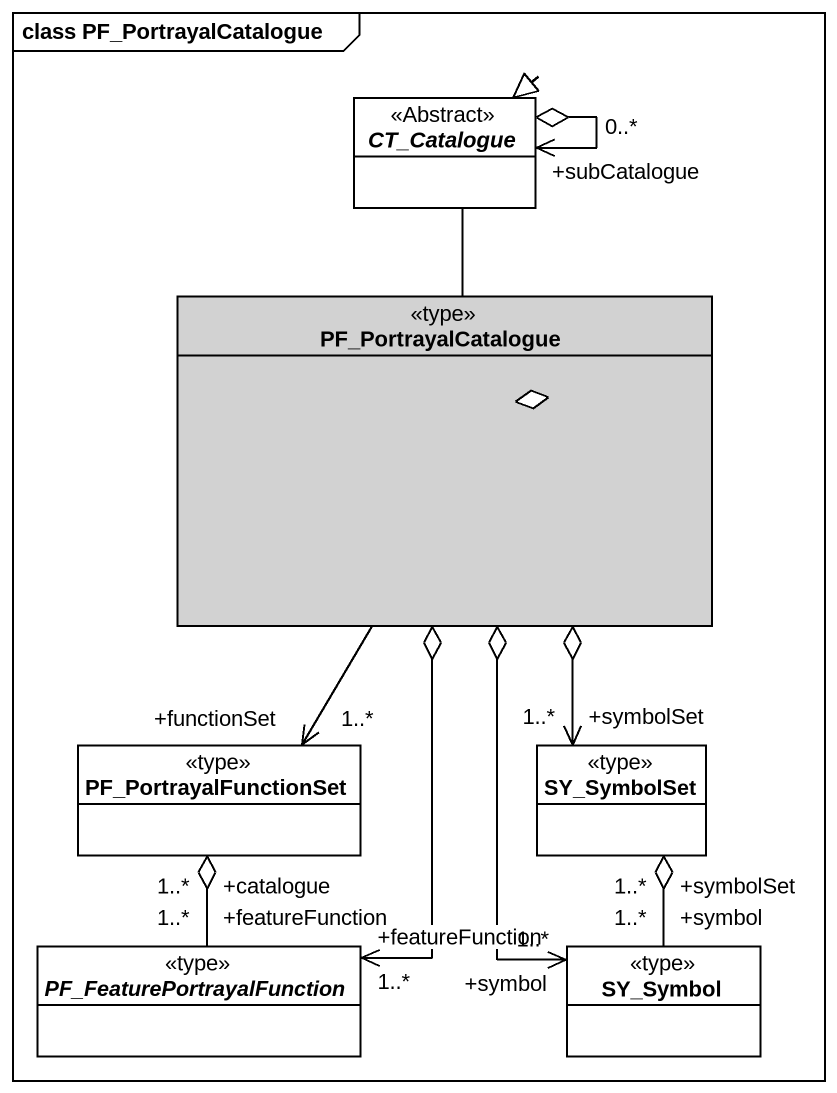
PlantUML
@startuml
mainframe class PF_PortrayalCatalogue
hide circle
hide empty members
abstract class CT_Catalogue <<Abstract>> #FFFFFF
class PF_PortrayalCatalogue <<type>> #D2D2D2
class PF_PortrayalFunctionSet <<type>> #FFFFFF
class SY_SymbolSet <<type>> #FFFFFF
abstract class PF_FeaturePortrayalFunction <<type>> #FFFFFF
class SY_Symbol <<type>> #FFFFFF
CT_Catalogue "+subCatalogue\n0..*" <--o CT_Catalogue
PF_PortrayalCatalogue -up-|> CT_Catalogue
PF_PortrayalFunctionSet "+functionSet\n1..*" <-up-o PF_PortrayalCatalogue
SY_SymbolSet "+symbolSet\n1..*" <-up-o PF_PortrayalCatalogue
PF_FeaturePortrayalFunction "+featureFunction\n1..*" <-up-o PF_PortrayalCatalogue
PF_FeaturePortrayalFunction "+featureFunction\n1..*" -up-o "+catalogue\n1..*" PF_PortrayalFunctionSet
SY_Symbol "+symbol\n1..*" <-up-o PF_PortrayalCatalogue
SY_Symbol "+symbol\n1..*" -up-o "+symbolSet\n1..*" SY_SymbolSet
@enduml
